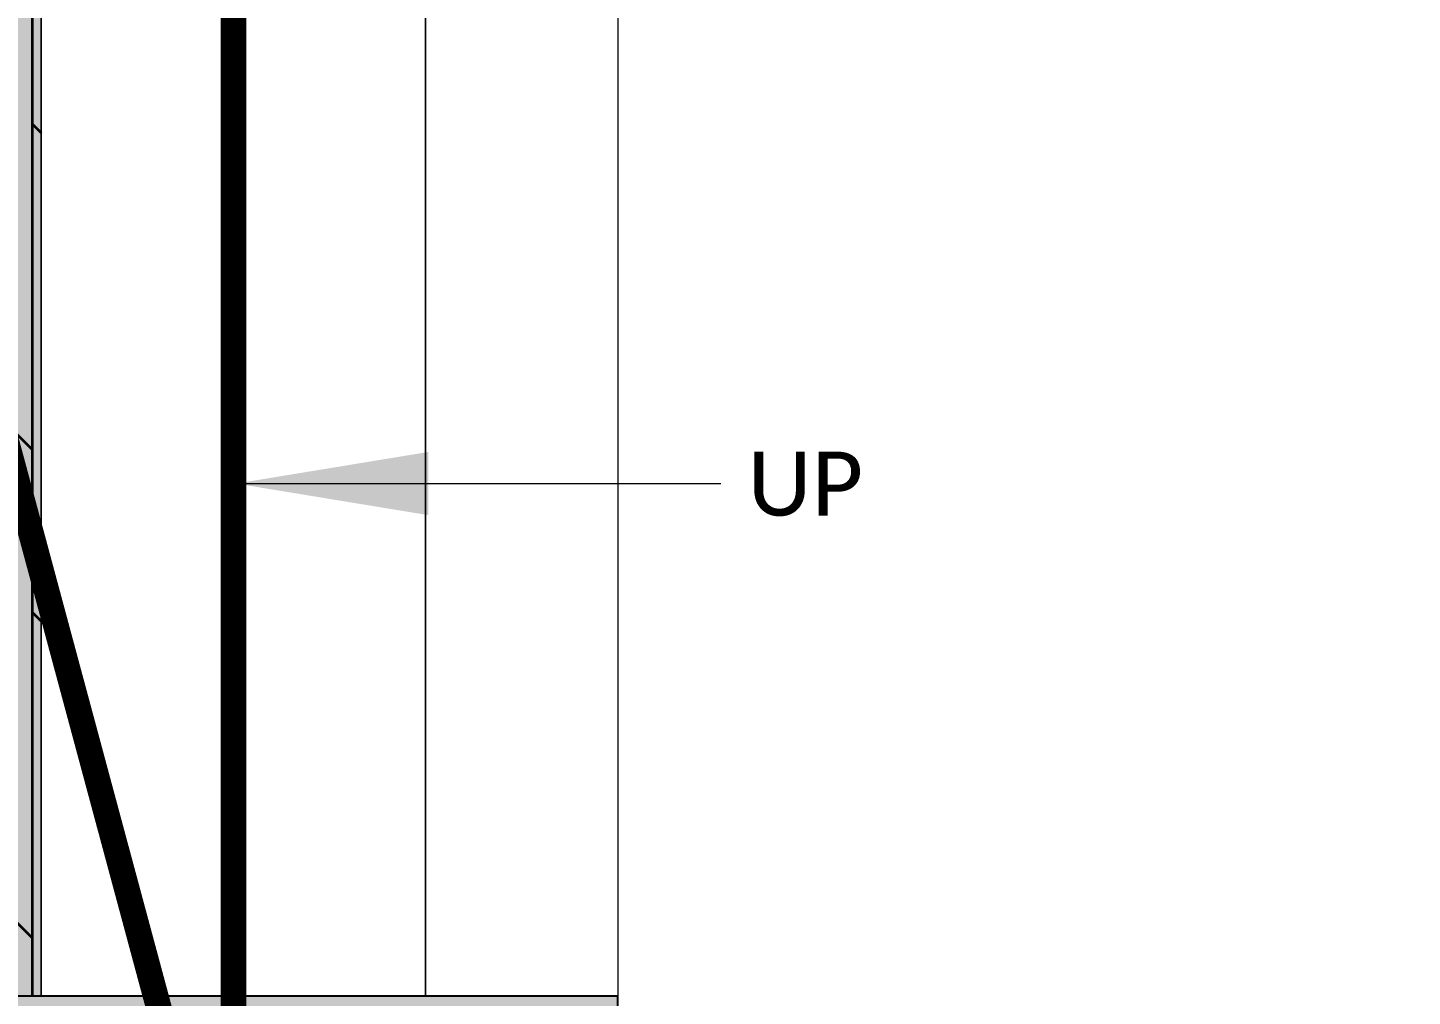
# Model space of a CAD drawing. Header units: millimetres. Extents: x -176651 to 424033, y -469666 to 486614.
# Drawn here: x 270051 to 272213, y 61950 to 63461 of the extents above; entities that cross this region are included whole.
import ezdxf
from ezdxf import colors
from ezdxf.entities.mleader import LeaderData, LeaderLine
from ezdxf.math import Vec2, Vec3

# ---------------------------------------------------------------- set-up
doc = ezdxf.new("R2010")
doc.units = ezdxf.units.MM
doc.linetypes.add('1625E_Roof Plan$0$DASHED', pattern=[0.75, 0.5, -0.25])
for name, color, linetype in [('1625_East Villa$0$ad-Arrow', 8, 'Continuous'), ('1625_East Villa$0$ad-Elevation 10', 8, 'Continuous'), ('1625_East Villa$0$ad-Text main', 8, 'Continuous'), ('1625_East Villa$0$ad-Verandah', 8, 'Continuous'), ('1625E_Roof Plan$0$ad-Secondary Roof', 8, 'Continuous'), ('ad-Plinth', 8, 'Continuous'), ('ad-Verandah', 33, 'Continuous'), ('Site Levels$0$ad-Lvl-Entance road', 4, 'Continuous')]:
    doc.layers.add(name, color=color, linetype=linetype)
doc.layers.add('1625_East Villa$0$ad-Landscape', color=8, linetype='Continuous', lineweight=35)
doc.styles.add('1625_East Villa$0$6 U T S R N_Corridor-Basement$0$grid_text', font='verdana.ttf', dxfattribs={"width": 0.9})
doc.styles.add('1625_East Villa$0$6 U T S R N_Corridor-Basement$0$Standard', font='arial.ttf')
doc.styles.add('Site Levels$0$Standard', font='arial.ttf')
doc.dimstyles.new('1625_East Villa$0$6 U T S R N_Corridor-Basement$0$1.125', dxfattribs={"dimtxt": 350, "dimasz": 100, "dimexe": 75, "dimexo": 50, "dimgap": 50, "dimtad": 0, "dimdec": 0, "dimzin": 0, "dimdsep": 46, "dimtxsty": '1625_East Villa$0$6 U T S R N_Corridor-Basement$0$grid_text', "dimblk": '1625_East Villa$0$6 U T S R N_Corridor-Basement$0$_ArchTick', "dimcen": 0, "dimdle": 75, "dimclrd": 256, "dimclre": 8, "dimclrt": 7, "dimadec": 3, "dimazin": 0, "dimtfac": 1, "dimtdec": 0, "dimtofl": 0, "dimtmove": 2, "dimatfit": 2, "dimfxl": 80, "dimtolj": 1, "dimtzin": 0, "dimlwd": 18, "dimlwe": 9, "dimarcsym": 0})

# ---------------------------------------------------------------- blocks, each defined once
blk = doc.blocks.new('A$C92fa9908')
at = {"layer": 'ad-Verandah', "lineweight": 9}
blk.add_lwpolyline([(12120, 13620), (13650, 13620), (13650, 8645), (12120, 8645)], close=True, dxfattribs=at)
blk = doc.blocks.new('zw$C194')
at = {"layer": 'ad-Plinth', "ltscale": 5}
blk.add_blockref('A$C92fa9908', (64583.5, -375453.9), dxfattribs=at)
blk = doc.blocks.new('1625_East Villa$0$6 U T S R N_Corridor-Basement$0$_ArchTick')
at = {"color": 0, "linetype": 'ByBlock', "const_width": 0.15}
blk.add_lwpolyline([(-0.5, -0.5), (0.5, 0.5)], dxfattribs=at)
blk = doc.blocks.new('1625E_Roof Plan')
at = {"layer": '1625E_Roof Plan$0$ad-Secondary Roof', "linetype": '1625E_Roof Plan$0$DASHED', "ltscale": 2, "const_width": 40}
for points in [[(13950, 14220), (13138.3, 11207.5), (13950, 8195)], [(12570, 8195), (10022.5, 11207.5), (12570, 14220), (13950, 14220), (13950, 8195)]]:
    blk.add_lwpolyline(points, close=True, dxfattribs=at)
blk = doc.blocks.new('1625_East Villa$0$zw$959F')
at = {"transparency": 33554559}
h = blk.add_hatch(color=43, dxfattribs=at)
h.dxf.hatch_style = 1
h.paths.add_polyline_path([(0, 0), (1530, 0), (1530, -4975), (0, -4975)])
h = blk.add_hatch(color=256, dxfattribs=at)
h.dxf.hatch_style = 1
h.set_gradient(color1=(153, 204, 0), color2=(63, 127, 0), tint=1, name='INVSPHERICAL')
h.paths.add_polyline_path([(0, -8875), (2430, -8875), (2430, -4975), (0, -4975)])
h = blk.add_hatch(dxfattribs=at)
h.set_pattern_fill('GRASS', color=74)
h.set_pattern_definition([(90, (-1096435.541, 661200.024), (-17.96051224, 17.96051224), [4.7625, -31.1585245]), (45, (-1096435.54, 661200.024), (-17.96051224, 17.96051224), [4.7625, -20.6375]), (135, (-1096435.54, 661200.024), (-17.96051224, -17.96051224), [4.7625, -20.6375])])
h.paths.add_polyline_path([(0, -8875), (2430, -8875), (2430, -4975), (0, -4975)])
at = {"layer": '1625_East Villa$0$ad-Landscape', "transparency": 33554687}
h = blk.add_hatch(dxfattribs=at)
h.set_pattern_fill('DOLMIT', color=44, scale=10, angle=270)
h.set_pattern_definition([(270, (-454666.75, 133732.39), (63.5, -1e-14), []), (315, (-454666.75, 133732.4), (126.999913, 126.999913), [89.80256, -179.60512])])
h.paths.add_polyline_path([(0, 0), (1530, 0), (1530, -4975), (0, -4975)])
at = {"layer": '1625_East Villa$0$ad-Elevation 10'}
blk.add_lwpolyline([(0, -8875), (2430, -8875), (2430, -4975), (0, -4975)], close=True, dxfattribs=at)
at = {"layer": '1625_East Villa$0$ad-Verandah', "lineweight": 9}
for points in [[(0, 0), (1530, 0), (1530, -4975), (0, -4975)], [(1830, -4975), (1530, -4975), (1530, -3375), (1830, -3375)], [(2130, -4975), (1830, -4975), (1830, -3375), (2130, -3375)], [(2430, -4975), (2130, -4975), (2130, -3375), (2430, -3375)]]:
    blk.add_lwpolyline(points, close=True, dxfattribs=at)
at = {"layer": '1625_East Villa$0$ad-Text main', "insert": (2722.8, -4175.7, 0), "char_height": 100, "width": 207.6, "attachment_point": 5, "style": '1625_East Villa$0$6 U T S R N_Corridor-Basement$0$Standard', "bg_fill": 2}
blk.add_mtext('{\\fCalibri Light|b0|i0|c0|p34;UP}', dxfattribs=at)
at = {"layer": '1625_East Villa$0$ad-Arrow'}
blk.add_leader([(1834.3, -4175), (2590.9, -4175)], dimstyle='1625_East Villa$0$6 U T S R N_Corridor-Basement$0$1.125', override={"dimscale": 1, "dimasz": 300, "dimgap": 50, "dimtad": 0}, dxfattribs=at)
blk = doc.blocks.new('1625_East Villa')
at = {"layer": '1625_East Villa$0$ad-Verandah'}
blk.add_blockref('1625_East Villa$0$zw$959F', (12120, 13620), dxfattribs=at)
blk.add_blockref('1625E_Roof Plan', (0, 0))
blk = doc.blocks.new("All Plot's Villa Plans")
at = {"ltscale": 5}
blk.add_blockref('1625_East Villa', (256422.3, 53304.9), dxfattribs=at)
blk = doc.blocks.new('Site Levels$0$zw$1B0B')
at = {"layer": 'Site Levels$0$ad-Lvl-Entance road'}
ml = blk.add_multileader_mtext('Standard', dxfattribs=at)
ml.set_content('{\\fArial|b1|i0|c0|p34;496.79}', color=256, style='Site Levels$0$Standard')
ml.set_leader_properties()
ml.build(insert=Vec2(0, 0))
ml.multileader.update_dxf_attribs({"has_text_frame": 1, "arrow_head_size": 1219.2, "scale": 12})
ctx = ml.context
ctx.base_point, ctx.scale, ctx.char_height, ctx.arrow_head_size, ctx.landing_gap_size, ctx.plane_origin = Vec3(215314.5, -39776.4), 12, 1219.186, 1219.2, 609.6, Vec3(213475.2, -35056.2)
notes = []
notes.append((ctx, [(0, (1, 1, 0), (214469.5, -39776.4), (1, 0), 845, [(0, [(213475.2, -35056.2)], 0, [])])]))
ctx.mtext.insert, ctx.mtext.width, ctx.mtext.defined_height, ctx.mtext.flow_direction = Vec3(215924.1, -39156), 5138.489, 1392.4, 5
ctx.mtext.has_bg_fill, ctx.mtext.bg_color, ctx.mtext.bg_scale_factor, ctx.mtext.bg_transparency, ctx.mtext.use_window_bg_color = 1, -1027028792, 1.5, 0, 1
for ctx, leaders in notes:
    for number, flags, end, landing, length, lines in leaders:
        leader = LeaderData()
        leader.index, (leader.has_last_leader_line, leader.has_dogleg_vector, leader.attachment_direction) = number, flags
        leader.last_leader_point, leader.dogleg_vector, leader.dogleg_length = Vec3(end), Vec3(landing), length
        for number, points, colour, breaks in lines:
            line = LeaderLine()
            line.index, line.vertices, line.color, line.breaks = number, Vec3.list(points), colors.encode_raw_color(colour), breaks
            leader.lines.append(line)
        ctx.leaders.append(leader)
blk = doc.blocks.new('Site Levels')
at = {"layer": 'Site Levels$0$ad-Lvl-Entance road', "ltscale": 5}
blk.add_blockref('Site Levels$0$zw$1B0B', (-5982.9, 99418.6), dxfattribs=at)

msp = doc.modelspace()

# ---------------------------------------------------------------- block references
at = {"ltscale": 5}
msp.add_blockref("All Plot's Villa Plans", (0, 0), dxfattribs=at)

# ---------------------------------------------------------------- next in the draw order: block references
msp.add_blockref('zw$C194', (191838.8, 428758.8), dxfattribs=at)

# ---------------------------------------------------------------- next in the draw order: block references
msp.add_blockref('Site Levels', (0, 0), dxfattribs=at)

doc.saveas('drawing.dxf')
